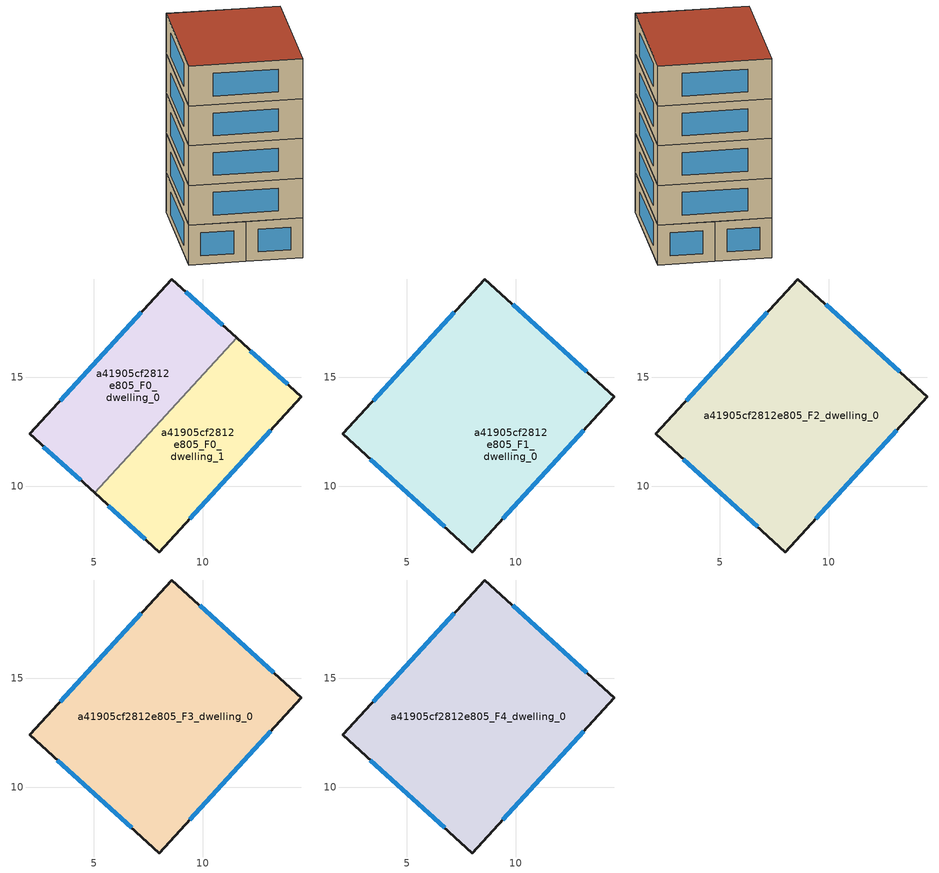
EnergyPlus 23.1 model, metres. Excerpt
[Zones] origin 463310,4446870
a41905cf2812e805_F0_dwelling_0
 floor ground (EU_floor_Construction): 11.57,16.82 5.03,9.68 2.04,12.4 8.59,19.53 z0
 wall outside (EU_wall_Construction): 11.57,16.82 8.59,19.53 2.04,12.4 5.03,9.68 z0:3
 wall to a41905cf2812e805_F0_dwelling_1 (EU_wall_Construction): 5.03,9.68 11.56,16.82 z0:3
 window (EU_Window_Construction): 7.19,18 3.44,13.93 / 10.93,17.4 9.23,18.95 / 2.68,11.82 4.39,10.27 z0.64:2.36
a41905cf2812e805_F0_dwelling_1
 floor ground (EU_floor_Construction): 14.55,14.11 8.01,6.97 5.03,9.68 11.57,16.82 z0
 wall outside (EU_wall_Construction): 5.03,9.68 8.01,6.97 14.55,14.11 11.57,16.82 z0:3
 window (EU_Window_Construction): 13.91,14.69 12.2,16.24 / 9.41,8.5 13.15,12.58 / 5.67,9.1 7.37,7.55 z0.64:2.36
a41905cf2812e805_F1_dwelling_0
 floor to a41905cf2812e805_F0_dwelling_0 (EU_floor_Construction): 11.56,16.82 5.03,9.68 2.04,12.4 8.59,19.53 z3
 floor to a41905cf2812e805_F0_dwelling_1 (EU_floor_Construction): 14.55,14.11 8.01,6.97 5.03,9.68 11.56,16.82 z3
 wall outside (EU_wall_Construction): 8.59,19.53 2.04,12.4 8.01,6.97 14.55,14.11 8.59,19.53 z3:6
 window (EU_Window_Construction): 7.19,18 3.44,13.93 / 13.27,15.27 9.86,18.37 / 9.41,8.5 13.15,12.58 / 3.32,11.24 6.73,8.13 z3.64:5.36
a41905cf2812e805_F2_dwelling_0
 floor to a41905cf2812e805_F1_dwelling_0 (EU_floor_Construction): 14.55,14.11 8.01,6.97 2.04,12.4 8.59,19.53 z6
 wall outside (EU_wall_Construction): 8.59,19.53 2.04,12.4 8.01,6.97 14.55,14.11 8.59,19.53 z6:9
 window (EU_Window_Construction): 7.19,18 3.44,13.93 / 13.27,15.27 9.86,18.37 / 9.41,8.5 13.15,12.58 / 3.32,11.24 6.73,8.13 z6.64:8.36
a41905cf2812e805_F3_dwelling_0
 floor to a41905cf2812e805_F2_dwelling_0 (EU_floor_Construction): 14.55,14.11 8.01,6.97 2.04,12.4 8.59,19.53 z9
 wall outside (EU_wall_Construction): 8.59,19.53 2.04,12.4 8.01,6.97 14.55,14.11 8.59,19.53 z9:12
 window (EU_Window_Construction): 7.19,18 3.44,13.93 / 13.27,15.27 9.86,18.37 / 9.41,8.5 13.15,12.58 / 3.32,11.24 6.73,8.13 z9.64:11.36
a41905cf2812e805_F4_dwelling_0
 floor to a41905cf2812e805_F3_dwelling_0 (EU_floor_Construction): 14.55,14.11 8.01,6.97 2.04,12.4 8.59,19.53 z12
 wall outside (EU_wall_Construction): 8.59,19.53 2.04,12.4 8.01,6.97 14.55,14.11 8.59,19.53 z12:15
 window (EU_Window_Construction): 7.19,18 3.44,13.93 / 13.27,15.27 9.86,18.37 / 9.41,8.5 13.15,12.58 / 3.32,11.24 6.73,8.13 z12.64:14.36
 roof outside (EU_roof_Construction): 8.01,6.97 14.55,14.11 8.59,19.53 2.04,12.4 z15
[Building]
EU S2 Campaign: North Axis=0; Terrain=City; Solar Distribution=FullExterior
[Site:Location]
Yerevan-Zvartnots.Intl.AP: Latitude=40.15; Longitude=44.383; Time Zone=4; Elevation=854
[SizingPeriod:WeatherFileDays]
AnnualSizingPeriod: Begin Month=1; Begin Day of Month=1; End Month=12; End Day of Month=31; Day of Week for Start Day=Monday; Use Weather File Daylight Saving Period=No; Use Weather File Rain and Snow Indicators=No
[MATERIAL]
EU_InternalMass_Material: Roughness=MediumRough; Thickness=0.1; Conductivity=1; Density=1800; Specific Heat=900; Thermal Absorptance=0.9; Solar Absorptance=0.7; Visible Absorptance=0.7
[MATERIAL:NOMASS] Roughness=MediumRough; Thermal Absorptance=0.9; Solar Absorptance=0.7; Visible Absorptance=0.7
Name | Thermal Resistance
EU_wall_NoMass | 1.05043
EU_roof_NoMass | 1.45357
EU_floor_NoMass | 0.478065
[WINDOWMATERIAL:SIMPLEGLAZINGSYSTEM]
EU_Window_SimpleGlazing: UFactor=2.5566; Solar Heat Gain Coefficient=0.75; Visible Transmittance=0.75
[CONSTRUCTION]
EU_wall_Construction: EU_wall_NoMass
EU_roof_Construction: EU_roof_NoMass
EU_floor_Construction: EU_floor_NoMass
EU_Window_Construction: EU_Window_SimpleGlazing
EU_InternalMass_Construction: EU_InternalMass_Material
[ZONE] Type=1; Multiplier=1; Ceiling Height=autocalculate; Floor Area=autocalculate; Part of Total Floor Area=Yes
Name | Volume
a41905cf2812e805_F0_dwelling_0 | 117.09
a41905cf2812e805_F1_dwelling_0 | 234.201
a41905cf2812e805_F2_dwelling_0; a41905cf2812e805_F3_dwelling_0; a41905cf2812e805_F4_dwelling_0 | 234.205
a41905cf2812e805_F0_dwelling_1 | 117.111
[INTERNALMASS] Construction=EU_InternalMass_Construction
Name | Zone or ZoneList | Surface Area
a41905cf2812e805_F0_dwelling_0_EU_InternalMass | a41905cf2812e805_F0_dwelling_0 | 39.0301
a41905cf2812e805_F0_dwelling_1_EU_InternalMass | a41905cf2812e805_F0_dwelling_1 | 39.0371
a41905cf2812e805_F1_dwelling_0_EU_InternalMass | a41905cf2812e805_F1_dwelling_0 | 78.0686
a41905cf2812e805_F2_dwelling_0_EU_InternalMass | a41905cf2812e805_F2_dwelling_0 | 78.0686
a41905cf2812e805_F3_dwelling_0_EU_InternalMass | a41905cf2812e805_F3_dwelling_0 | 78.0686
a41905cf2812e805_F4_dwelling_0_EU_InternalMass | a41905cf2812e805_F4_dwelling_0 | 78.0686
[OTHEREQUIPMENT] Fuel Type=Electricity; Design Level Calculation Method=Watts/Area; Power per Zone Floor Area=1; Fraction Latent=0; Fraction Radiant=0; Fraction Lost=0; Carbon Dioxide Generation Rate=0; EndUse Subcategory=EU_Step8_InternalGains
Name | Zone or ZoneList or Space or SpaceList | Schedule
EU_Step8_InternalGain_a41905cf2812e805_F0_dwelling_0_f000 | a41905cf2812e805_F0_dwelling_0 | EU_Step8_GainSchedule_a41905cf2812e805_F0_dwelling_0_f000
EU_Step8_InternalGain_a41905cf2812e805_F0_dwelling_1_f000 | a41905cf2812e805_F0_dwelling_1 | EU_Step8_GainSchedule_a41905cf2812e805_F0_dwelling_1_f000
EU_Step8_InternalGain_a41905cf2812e805_F1_dwelling_0_f000 | a41905cf2812e805_F1_dwelling_0 | EU_Step8_GainSchedule_a41905cf2812e805_F1_dwelling_0_f000
EU_Step8_InternalGain_a41905cf2812e805_F2_dwelling_0_f000 | a41905cf2812e805_F2_dwelling_0 | EU_Step8_GainSchedule_a41905cf2812e805_F2_dwelling_0_f000
EU_Step8_InternalGain_a41905cf2812e805_F3_dwelling_0_f000 | a41905cf2812e805_F3_dwelling_0 | EU_Step8_GainSchedule_a41905cf2812e805_F3_dwelling_0_f000
EU_Step8_InternalGain_a41905cf2812e805_F4_dwelling_0_f000 | a41905cf2812e805_F4_dwelling_0 | EU_Step8_GainSchedule_a41905cf2812e805_F4_dwelling_0_f000
[ZONEVENTILATION:DESIGNFLOWRATE] Schedule=EU_AlwaysOn; Design Flow Rate Calculation Method=AirChanges/Hour; Air Changes per Hour=0.557805; Ventilation Type=Natural; Fan Pressure Rise=0; Fan Total Efficiency=1; Constant Term Coefficient=1; Temperature Term Coefficient=0; Velocity Term Coefficient=0; Velocity Squared Term Coefficient=0; Minimum Indoor Temperature=-100; Maximum Indoor Temperature=100; Delta Temperature=-100; Minimum Outdoor Temperature=-100; Maximum Outdoor Temperature=100; Maximum Wind Speed=40
Name | Zone or ZoneList or Space or SpaceList
EU_ConstantAir_a41905cf2812e805_F0_dwelling_0 | a41905cf2812e805_F0_dwelling_0
EU_ConstantAir_a41905cf2812e805_F0_dwelling_1 | a41905cf2812e805_F0_dwelling_1
EU_ConstantAir_a41905cf2812e805_F1_dwelling_0 | a41905cf2812e805_F1_dwelling_0
EU_ConstantAir_a41905cf2812e805_F2_dwelling_0 | a41905cf2812e805_F2_dwelling_0
EU_ConstantAir_a41905cf2812e805_F3_dwelling_0 | a41905cf2812e805_F3_dwelling_0
EU_ConstantAir_a41905cf2812e805_F4_dwelling_0 | a41905cf2812e805_F4_dwelling_0
[HVACTEMPLATE:THERMOSTAT] Constant Heating Setpoint=20; Constant Cooling Setpoint=50
EU_HeatOnly_a41905cf2812e805_F0_dwelling_0; EU_HeatOnly_a41905cf2812e805_F0_dwelling_1; EU_HeatOnly_a41905cf2812e805_F1_dwelling_0; EU_HeatOnly_a41905cf2812e805_F2_dwelling_0; EU_HeatOnly_a41905cf2812e805_F3_dwelling_0; EU_HeatOnly_a41905cf2812e805_F4_dwelling_0
[HVACTEMPLATE:ZONE:IDEALLOADSAIRSYSTEM] System Availability Schedule=EU_AlwaysOn; Maximum Heating Supply Air Temperature=50; Minimum Cooling Supply Air Temperature=13; Maximum Heating Supply Air Humidity Ratio=0.0156; Minimum Cooling Supply Air Humidity Ratio=0.0077; Heating Limit=NoLimit; Cooling Limit=NoLimit; Heating Availability Schedule=EU_AlwaysOn; Cooling Availability Schedule=EU_CoolingOff; Dehumidification Control Type=ConstantSensibleHeatRatio; Cooling Sensible Heat Ratio=0.7; Dehumidification Setpoint=60; Humidification Control Type=None; Humidification Setpoint=30; Outdoor Air Method=None; Outdoor Air Flow Rate per Person=0.00944; Outdoor Air Flow Rate per Zone Floor Area=0; Outdoor Air Flow Rate per Zone=0; Demand Controlled Ventilation Type=None; Outdoor Air Economizer Type=NoEconomizer; Heat Recovery Type=None; Sensible Heat Recovery Effectiveness=0.7; Latent Heat Recovery Effectiveness=0.65
Name | Template Thermostat
a41905cf2812e805_F0_dwelling_0 | EU_HeatOnly_a41905cf2812e805_F0_dwelling_0
a41905cf2812e805_F0_dwelling_1 | EU_HeatOnly_a41905cf2812e805_F0_dwelling_1
a41905cf2812e805_F1_dwelling_0 | EU_HeatOnly_a41905cf2812e805_F1_dwelling_0
a41905cf2812e805_F2_dwelling_0 | EU_HeatOnly_a41905cf2812e805_F2_dwelling_0
a41905cf2812e805_F3_dwelling_0 | EU_HeatOnly_a41905cf2812e805_F3_dwelling_0
a41905cf2812e805_F4_dwelling_0 | EU_HeatOnly_a41905cf2812e805_F4_dwelling_0
[SIZING:ZONE] Zone Cooling Design Supply Air Temperature Input Method=SupplyAirTemperature; Zone Cooling Design Supply Air Temperature=13; Zone Heating Design Supply Air Temperature Input Method=SupplyAirTemperature; Zone Heating Design Supply Air Temperature=50; Zone Cooling Design Supply Air Humidity Ratio=0.008; Zone Heating Design Supply Air Humidity Ratio=0.008; Cooling Design Air Flow Method=DesignDay; Cooling Design Air Flow Rate=0; Cooling Minimum Air Flow per Zone Floor Area=0.000762; Cooling Minimum Air Flow=0; Cooling Minimum Air Flow Fraction=0.2; Heating Design Air Flow Method=DesignDay; Heating Design Air Flow Rate=0; Heating Maximum Air Flow per Zone Floor Area=0.002032; Heating Maximum Air Flow=0.141576; Heating Maximum Air Flow Fraction=0.3; Account for Dedicated Outdoor Air System=No; Dedicated Outdoor Air System Control Strategy=NeutralSupplyAir; Dedicated Outdoor Air Low Setpoint Temperature for Design=autosize; Dedicated Outdoor Air High Setpoint Temperature for Design=autosize; Zone Load Sizing Method=Sensible Load Only No Latent Load; Zone Latent Cooling Design Supply Air Humidity Ratio Input Method=HumidityRatioDifference; Zone Cooling Design Supply Air Humidity Ratio Difference=0.005; Zone Latent Heating Design Supply Air Humidity Ratio Input Method=HumidityRatioDifference; Zone Humidification Design Supply Air Humidity Ratio Difference=0.005
a41905cf2812e805_F0_dwelling_0; a41905cf2812e805_F0_dwelling_1; a41905cf2812e805_F1_dwelling_0; a41905cf2812e805_F2_dwelling_0; a41905cf2812e805_F3_dwelling_0; a41905cf2812e805_F4_dwelling_0
[SCHEDULE:CONSTANT]
Name | Hourly Value
EU_AlwaysOn | 1
EU_CoolingOff | 0
[SCHEDULE:FILE] Column Number=1; Rows to Skip at Top=0; Number of Hours of Data=8760; Column Separator=Comma; Interpolate to Timestep=No; Minutes per Item=60; Adjust Schedule for Daylight Savings=Yes
Name | File
EU_Step8_GainSchedule_a41905cf2812e805_F0_dwelling_0_f000 | ../../schedules/a41905cf2812e805/a41905cf2812e805_F0_dwelling_0_f000_gain.csv
EU_Step8_GainSchedule_a41905cf2812e805_F0_dwelling_1_f000 | ../../schedules/a41905cf2812e805/a41905cf2812e805_F0_dwelling_1_f000_gain.csv
EU_Step8_GainSchedule_a41905cf2812e805_F1_dwelling_0_f000 | ../../schedules/a41905cf2812e805/a41905cf2812e805_F1_dwelling_0_f000_gain.csv
EU_Step8_GainSchedule_a41905cf2812e805_F2_dwelling_0_f000 | ../../schedules/a41905cf2812e805/a41905cf2812e805_F2_dwelling_0_f000_gain.csv
EU_Step8_GainSchedule_a41905cf2812e805_F3_dwelling_0_f000 | ../../schedules/a41905cf2812e805/a41905cf2812e805_F3_dwelling_0_f000_gain.csv
EU_Step8_GainSchedule_a41905cf2812e805_F4_dwelling_0_f000 | ../../schedules/a41905cf2812e805/a41905cf2812e805_F4_dwelling_0_f000_gain.csv
